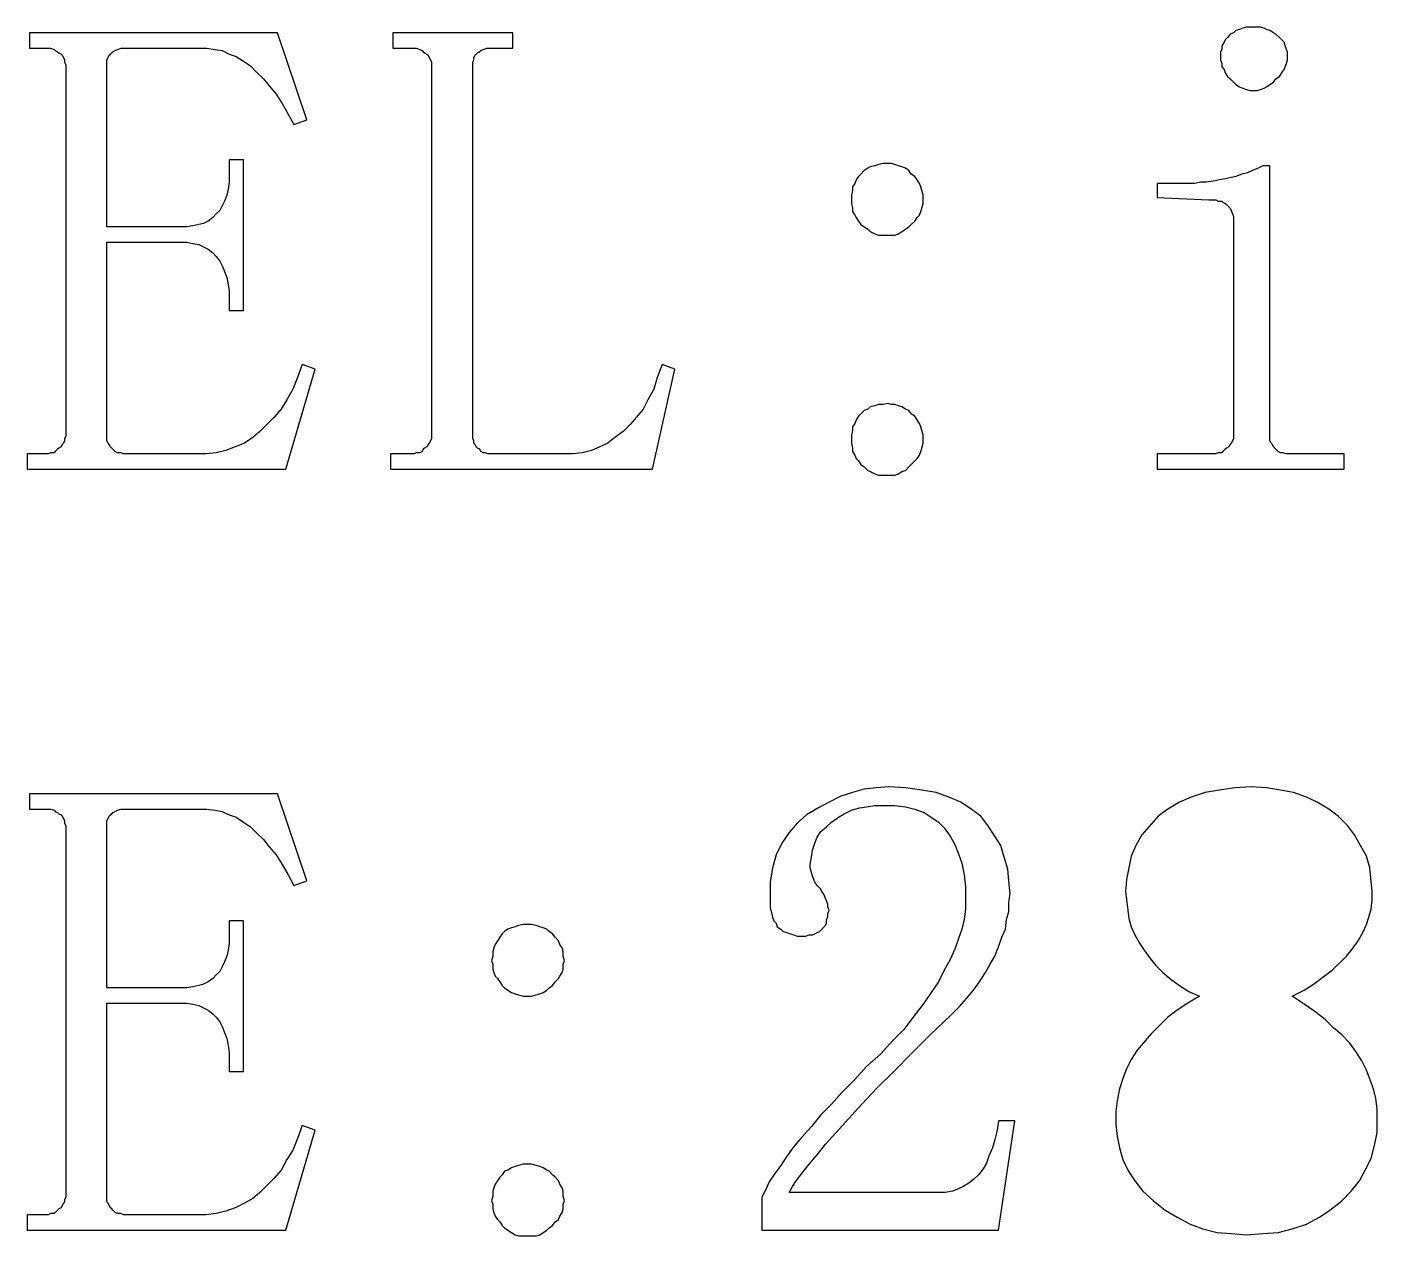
# Model space of a CAD drawing. Extents: x -190 to 190, y -140 to 140.
# Drawn here: x -167.48 to -156, y -103.76 to -93.48 of the extents above; entities that cross this region are included whole.
import ezdxf

# ---------------------------------------------------------------- set-up
doc = ezdxf.new("R2010")
doc.units = 0
doc.header["$MEASUREMENT"] = 0
doc.layers.get('0').update_dxf_attribs({"linetype": 'CONTINUOUS'})

msp = doc.modelspace()

# ---------------------------------------------------------------- linework, layer by layer
for points in [[(-167.46, -93.53), (-167.46, -93.66), (-167.46, -93.66), (-167.36, -93.66), (-167.36, -93.66), (-167.33, -93.66), (-167.33, -93.66), (-167.3, -93.66), (-167.3, -93.66), (-167.28, -93.66), (-167.28, -93.66), (-167.25, -93.67), (-167.25, -93.67), (-167.24, -93.68), (-167.24, -93.68), (-167.22, -93.69), (-167.22, -93.69), (-167.21, -93.7), (-167.21, -93.7), (-167.19, -93.71), (-167.19, -93.71), (-167.18, -93.72), (-167.18, -93.72), (-167.17, -93.74), (-167.17, -93.74), (-167.16, -93.76), (-167.16, -93.76), (-167.16, -93.78), (-167.16, -93.78), (-167.15, -93.8), (-167.15, -93.8), (-167.15, -93.82), (-167.15, -93.82), (-167.15, -96.93), (-167.15, -96.93), (-167.15, -96.96), (-167.15, -96.96), (-167.16, -96.98), (-167.16, -96.98), (-167.16, -97), (-167.16, -97), (-167.17, -97.02), (-167.17, -97.02), (-167.18, -97.03), (-167.18, -97.03), (-167.19, -97.05), (-167.19, -97.05), (-167.21, -97.06), (-167.21, -97.06), (-167.22, -97.07), (-167.22, -97.07), (-167.24, -97.09), (-167.24, -97.09), (-167.25, -97.1), (-167.25, -97.1), (-167.28, -97.1), (-167.28, -97.1), (-167.3, -97.11), (-167.3, -97.11), (-167.33, -97.11), (-167.33, -97.11), (-167.36, -97.11), (-167.36, -97.11), (-167.48, -97.11), (-167.48, -97.11), (-167.48, -97.24), (-167.48, -97.24), (-165.28, -97.24), (-165.28, -97.24), (-165.03, -96.39), (-165.03, -96.39), (-165.14, -96.35), (-165.14, -96.35), (-165.18, -96.46), (-165.18, -96.46), (-165.22, -96.56), (-165.22, -96.56), (-165.27, -96.65), (-165.27, -96.65), (-165.32, -96.73), (-165.32, -96.73), (-165.38, -96.8), (-165.38, -96.8), (-165.44, -96.86), (-165.44, -96.86), (-165.5, -96.92), (-165.5, -96.92), (-165.56, -96.97), (-165.56, -96.97), (-165.63, -97.02), (-165.63, -97.02), (-165.71, -97.05), (-165.71, -97.05), (-165.79, -97.08), (-165.79, -97.08), (-165.87, -97.1), (-165.87, -97.1), (-165.96, -97.11), (-165.96, -97.11), (-166.05, -97.11), (-166.05, -97.11), (-166.61, -97.11), (-166.61, -97.11), (-166.64, -97.11), (-166.64, -97.11), (-166.66, -97.11), (-166.66, -97.11), (-166.68, -97.1), (-166.68, -97.1), (-166.71, -97.1), (-166.71, -97.1), (-166.73, -97.09), (-166.73, -97.09), (-166.75, -97.07), (-166.75, -97.07), (-166.76, -97.06), (-166.76, -97.06), (-166.77, -97.05), (-166.77, -97.05), (-166.78, -97.03), (-166.78, -97.03), (-166.79, -97.02), (-166.79, -97.02), (-166.8, -97), (-166.8, -97), (-166.8, -96.98), (-166.8, -96.98), (-166.8, -96.96), (-166.8, -96.96), (-166.8, -96.93), (-166.8, -96.93), (-166.8, -95.31), (-166.8, -95.31), (-166.18, -95.31), (-166.18, -95.31), (-166.12, -95.31), (-166.12, -95.31), (-166.07, -95.32), (-166.07, -95.32), (-166.02, -95.33), (-166.02, -95.33), (-165.98, -95.35), (-165.98, -95.35), (-165.94, -95.37), (-165.94, -95.37), (-165.9, -95.4), (-165.9, -95.4), (-165.87, -95.43), (-165.87, -95.43), (-165.84, -95.47), (-165.84, -95.47), (-165.82, -95.51), (-165.82, -95.51), (-165.8, -95.56), (-165.8, -95.56), (-165.78, -95.61), (-165.78, -95.61), (-165.77, -95.67), (-165.77, -95.67), (-165.76, -95.73), (-165.76, -95.73), (-165.76, -95.79), (-165.76, -95.79), (-165.76, -95.89), (-165.76, -95.89), (-165.64, -95.89), (-165.64, -95.89), (-165.64, -94.61), (-165.64, -94.61), (-165.76, -94.61), (-165.76, -94.61), (-165.76, -94.74), (-165.76, -94.74), (-165.76, -94.8), (-165.76, -94.8), (-165.77, -94.86), (-165.77, -94.86), (-165.78, -94.91), (-165.78, -94.91), (-165.8, -94.96), (-165.8, -94.96), (-165.82, -95), (-165.82, -95), (-165.84, -95.04), (-165.84, -95.04), (-165.87, -95.07), (-165.87, -95.07), (-165.9, -95.1), (-165.9, -95.1), (-165.94, -95.13), (-165.94, -95.13), (-165.98, -95.15), (-165.98, -95.15), (-166.02, -95.16), (-166.02, -95.16), (-166.07, -95.17), (-166.07, -95.17), (-166.12, -95.18), (-166.12, -95.18), (-166.18, -95.18), (-166.18, -95.18), (-166.8, -95.18), (-166.8, -95.18), (-166.8, -93.82), (-166.8, -93.82), (-166.8, -93.8), (-166.8, -93.8), (-166.8, -93.78), (-166.8, -93.78), (-166.8, -93.76), (-166.8, -93.76), (-166.79, -93.74), (-166.79, -93.74), (-166.78, -93.72), (-166.78, -93.72), (-166.77, -93.71), (-166.77, -93.71), (-166.76, -93.7), (-166.76, -93.7), (-166.75, -93.69), (-166.75, -93.69), (-166.73, -93.68), (-166.73, -93.68), (-166.71, -93.67), (-166.71, -93.67), (-166.68, -93.66), (-166.68, -93.66), (-166.66, -93.66), (-166.66, -93.66), (-166.64, -93.66), (-166.64, -93.66), (-166.61, -93.66), (-166.61, -93.66), (-166.01, -93.66), (-166.01, -93.66), (-165.95, -93.66), (-165.95, -93.66), (-165.88, -93.67), (-165.88, -93.67), (-165.82, -93.68), (-165.82, -93.68), (-165.76, -93.71), (-165.76, -93.71), (-165.7, -93.73), (-165.7, -93.73), (-165.64, -93.77), (-165.64, -93.77), (-165.58, -93.81), (-165.58, -93.81), (-165.53, -93.86), (-165.53, -93.86), (-165.47, -93.92), (-165.47, -93.92), (-165.42, -93.98), (-165.42, -93.98), (-165.36, -94.05), (-165.36, -94.05), (-165.31, -94.13), (-165.31, -94.13), (-165.26, -94.22), (-165.26, -94.22), (-165.21, -94.31), (-165.21, -94.31), (-165.1, -94.27), (-165.1, -94.27), (-165.35, -93.53), (-165.35, -93.53), (-167.46, -93.53)], [(-163.69, -96.96), (-163.69, -96.93), (-163.69, -96.93), (-163.69, -93.82), (-163.69, -93.82), (-163.69, -93.8), (-163.69, -93.8), (-163.69, -93.78), (-163.69, -93.78), (-163.68, -93.76), (-163.68, -93.76), (-163.68, -93.74), (-163.68, -93.74), (-163.67, -93.72), (-163.67, -93.72), (-163.66, -93.71), (-163.66, -93.71), (-163.65, -93.7), (-163.65, -93.7), (-163.63, -93.69), (-163.63, -93.69), (-163.62, -93.68), (-163.62, -93.68), (-163.6, -93.67), (-163.6, -93.67), (-163.57, -93.66), (-163.57, -93.66), (-163.55, -93.66), (-163.55, -93.66), (-163.53, -93.66), (-163.53, -93.66), (-163.5, -93.66), (-163.5, -93.66), (-163.35, -93.66), (-163.35, -93.66), (-163.35, -93.53), (-163.35, -93.53), (-164.37, -93.53), (-164.37, -93.53), (-164.37, -93.66), (-164.37, -93.66), (-164.25, -93.66), (-164.25, -93.66), (-164.22, -93.66), (-164.22, -93.66), (-164.19, -93.66), (-164.19, -93.66), (-164.17, -93.66), (-164.17, -93.66), (-164.14, -93.67), (-164.14, -93.67), (-164.12, -93.68), (-164.12, -93.68), (-164.11, -93.69), (-164.11, -93.69), (-164.1, -93.7), (-164.1, -93.7), (-164.08, -93.71), (-164.08, -93.71), (-164.07, -93.72), (-164.07, -93.72), (-164.06, -93.74), (-164.06, -93.74), (-164.05, -93.76), (-164.05, -93.76), (-164.04, -93.78), (-164.04, -93.78), (-164.04, -93.8), (-164.04, -93.8), (-164.04, -93.82), (-164.04, -93.82), (-164.04, -96.93), (-164.04, -96.93), (-164.04, -96.96), (-164.04, -96.96), (-164.04, -96.98), (-164.04, -96.98), (-164.05, -97), (-164.05, -97), (-164.06, -97.02), (-164.06, -97.02), (-164.07, -97.03), (-164.07, -97.03), (-164.08, -97.05), (-164.08, -97.05), (-164.1, -97.06), (-164.1, -97.06), (-164.11, -97.07), (-164.11, -97.07), (-164.12, -97.09), (-164.12, -97.09), (-164.14, -97.1), (-164.14, -97.1), (-164.17, -97.1), (-164.17, -97.1), (-164.19, -97.11), (-164.19, -97.11), (-164.22, -97.11), (-164.22, -97.11), (-164.25, -97.11), (-164.25, -97.11), (-164.39, -97.11), (-164.39, -97.11), (-164.39, -97.24), (-164.39, -97.24), (-162.16, -97.24), (-162.16, -97.24), (-161.97, -96.39), (-161.97, -96.39), (-162.08, -96.35), (-162.08, -96.35), (-162.12, -96.46), (-162.12, -96.46), (-162.15, -96.56), (-162.15, -96.56), (-162.2, -96.65), (-162.2, -96.65), (-162.24, -96.73), (-162.24, -96.73), (-162.3, -96.8), (-162.3, -96.8), (-162.35, -96.86), (-162.35, -96.86), (-162.41, -96.92), (-162.41, -96.92), (-162.48, -96.97), (-162.48, -96.97), (-162.54, -97.02), (-162.54, -97.02), (-162.61, -97.05), (-162.61, -97.05), (-162.68, -97.08), (-162.68, -97.08), (-162.76, -97.1), (-162.76, -97.1), (-162.84, -97.11), (-162.84, -97.11), (-162.93, -97.11), (-162.93, -97.11), (-163.51, -97.11), (-163.51, -97.11), (-163.54, -97.11), (-163.54, -97.11), (-163.56, -97.11), (-163.56, -97.11), (-163.58, -97.1), (-163.58, -97.1), (-163.6, -97.1), (-163.6, -97.1), (-163.62, -97.09), (-163.62, -97.09), (-163.63, -97.07), (-163.63, -97.07), (-163.65, -97.06), (-163.65, -97.06), (-163.66, -97.05), (-163.66, -97.05), (-163.67, -97.03), (-163.67, -97.03), (-163.68, -97.02), (-163.68, -97.02), (-163.68, -97), (-163.68, -97), (-163.69, -96.98), (-163.69, -96.98), (-163.69, -96.96)], [(-157.02, -93.48), (-157.05, -93.48), (-157.05, -93.48), (-157.08, -93.48), (-157.08, -93.48), (-157.11, -93.48), (-157.11, -93.48), (-157.14, -93.49), (-157.14, -93.49), (-157.17, -93.5), (-157.17, -93.5), (-157.2, -93.51), (-157.2, -93.51), (-157.22, -93.53), (-157.22, -93.53), (-157.25, -93.54), (-157.25, -93.54), (-157.27, -93.57), (-157.27, -93.57), (-157.29, -93.59), (-157.29, -93.59), (-157.3, -93.61), (-157.3, -93.61), (-157.32, -93.64), (-157.32, -93.64), (-157.32, -93.67), (-157.32, -93.67), (-157.33, -93.69), (-157.33, -93.69), (-157.33, -93.73), (-157.33, -93.73), (-157.33, -93.76), (-157.33, -93.76), (-157.32, -93.79), (-157.32, -93.79), (-157.32, -93.82), (-157.32, -93.82), (-157.3, -93.84), (-157.3, -93.84), (-157.29, -93.87), (-157.29, -93.87), (-157.27, -93.9), (-157.27, -93.9), (-157.25, -93.92), (-157.25, -93.92), (-157.22, -93.95), (-157.22, -93.95), (-157.2, -93.97), (-157.2, -93.97), (-157.17, -93.99), (-157.17, -93.99), (-157.14, -94), (-157.14, -94), (-157.11, -94.01), (-157.11, -94.01), (-157.08, -94.02), (-157.08, -94.02), (-157.05, -94.02), (-157.05, -94.02), (-157.02, -94.02), (-157.02, -94.02), (-156.99, -94.01), (-156.99, -94.01), (-156.96, -94), (-156.96, -94), (-156.94, -93.99), (-156.94, -93.99), (-156.91, -93.97), (-156.91, -93.97), (-156.88, -93.95), (-156.88, -93.95), (-156.86, -93.92), (-156.86, -93.92), (-156.83, -93.9), (-156.83, -93.9), (-156.81, -93.87), (-156.81, -93.87), (-156.79, -93.84), (-156.79, -93.84), (-156.78, -93.82), (-156.78, -93.82), (-156.77, -93.79), (-156.77, -93.79), (-156.76, -93.76), (-156.76, -93.76), (-156.76, -93.73), (-156.76, -93.73), (-156.76, -93.69), (-156.76, -93.69), (-156.77, -93.67), (-156.77, -93.67), (-156.78, -93.64), (-156.78, -93.64), (-156.79, -93.61), (-156.79, -93.61), (-156.81, -93.59), (-156.81, -93.59), (-156.83, -93.57), (-156.83, -93.57), (-156.86, -93.54), (-156.86, -93.54), (-156.88, -93.53), (-156.88, -93.53), (-156.91, -93.51), (-156.91, -93.51), (-156.94, -93.5), (-156.94, -93.5), (-156.96, -93.49), (-156.96, -93.49), (-156.99, -93.48), (-156.99, -93.48), (-157.02, -93.48)], [(-159.86, -94.98), (-159.86, -94.95), (-159.86, -94.95), (-159.86, -94.91), (-159.86, -94.91), (-159.87, -94.87), (-159.87, -94.87), (-159.88, -94.84), (-159.88, -94.84), (-159.89, -94.81), (-159.89, -94.81), (-159.91, -94.78), (-159.91, -94.78), (-159.93, -94.75), (-159.93, -94.75), (-159.96, -94.73), (-159.96, -94.73), (-159.98, -94.7), (-159.98, -94.7), (-160.01, -94.68), (-160.01, -94.68), (-160.04, -94.67), (-160.04, -94.67), (-160.07, -94.66), (-160.07, -94.66), (-160.1, -94.65), (-160.1, -94.65), (-160.13, -94.64), (-160.13, -94.64), (-160.16, -94.64), (-160.16, -94.64), (-160.2, -94.64), (-160.2, -94.64), (-160.24, -94.65), (-160.24, -94.65), (-160.27, -94.66), (-160.27, -94.66), (-160.31, -94.67), (-160.31, -94.67), (-160.33, -94.68), (-160.33, -94.68), (-160.36, -94.7), (-160.36, -94.7), (-160.39, -94.73), (-160.39, -94.73), (-160.41, -94.75), (-160.41, -94.75), (-160.43, -94.78), (-160.43, -94.78), (-160.44, -94.81), (-160.44, -94.81), (-160.46, -94.84), (-160.46, -94.84), (-160.46, -94.87), (-160.46, -94.87), (-160.47, -94.91), (-160.47, -94.91), (-160.47, -94.95), (-160.47, -94.95), (-160.47, -94.98), (-160.47, -94.98), (-160.46, -95.02), (-160.46, -95.02), (-160.46, -95.05), (-160.46, -95.05), (-160.44, -95.08), (-160.44, -95.08), (-160.43, -95.1), (-160.43, -95.1), (-160.41, -95.13), (-160.41, -95.13), (-160.39, -95.16), (-160.39, -95.16), (-160.36, -95.18), (-160.36, -95.18), (-160.33, -95.2), (-160.33, -95.2), (-160.31, -95.22), (-160.31, -95.22), (-160.27, -95.24), (-160.27, -95.24), (-160.24, -95.25), (-160.24, -95.25), (-160.2, -95.25), (-160.2, -95.25), (-160.16, -95.25), (-160.16, -95.25), (-160.13, -95.25), (-160.13, -95.25), (-160.1, -95.25), (-160.1, -95.25), (-160.07, -95.24), (-160.07, -95.24), (-160.04, -95.22), (-160.04, -95.22), (-160.01, -95.2), (-160.01, -95.2), (-159.98, -95.18), (-159.98, -95.18), (-159.96, -95.16), (-159.96, -95.16), (-159.93, -95.13), (-159.93, -95.13), (-159.91, -95.1), (-159.91, -95.1), (-159.89, -95.08), (-159.89, -95.08), (-159.88, -95.05), (-159.88, -95.05), (-159.87, -95.02), (-159.87, -95.02), (-159.86, -94.98)], [(-157.22, -95.12), (-157.22, -95.14), (-157.22, -95.14), (-157.22, -96.93), (-157.22, -96.93), (-157.22, -96.96), (-157.22, -96.96), (-157.22, -96.98), (-157.22, -96.98), (-157.23, -97), (-157.23, -97), (-157.24, -97.02), (-157.24, -97.02), (-157.25, -97.03), (-157.25, -97.03), (-157.26, -97.05), (-157.26, -97.05), (-157.28, -97.06), (-157.28, -97.06), (-157.29, -97.07), (-157.29, -97.07), (-157.31, -97.09), (-157.31, -97.09), (-157.32, -97.1), (-157.32, -97.1), (-157.35, -97.1), (-157.35, -97.1), (-157.37, -97.11), (-157.37, -97.11), (-157.4, -97.11), (-157.4, -97.11), (-157.43, -97.11), (-157.43, -97.11), (-157.87, -97.11), (-157.87, -97.11), (-157.87, -97.24), (-157.87, -97.24), (-156.28, -97.24), (-156.28, -97.24), (-156.28, -97.11), (-156.28, -97.11), (-156.72, -97.11), (-156.72, -97.11), (-156.75, -97.11), (-156.75, -97.11), (-156.77, -97.11), (-156.77, -97.11), (-156.8, -97.1), (-156.8, -97.1), (-156.82, -97.1), (-156.82, -97.1), (-156.84, -97.09), (-156.84, -97.09), (-156.86, -97.07), (-156.86, -97.07), (-156.87, -97.06), (-156.87, -97.06), (-156.88, -97.05), (-156.88, -97.05), (-156.89, -97.03), (-156.89, -97.03), (-156.9, -97.02), (-156.9, -97.02), (-156.91, -97), (-156.91, -97), (-156.91, -96.98), (-156.91, -96.98), (-156.91, -96.96), (-156.91, -96.96), (-156.91, -96.93), (-156.91, -96.93), (-156.91, -94.66), (-156.91, -94.66), (-156.97, -94.66), (-156.97, -94.66), (-157.01, -94.68), (-157.01, -94.68), (-157.06, -94.7), (-157.06, -94.7), (-157.1, -94.72), (-157.1, -94.72), (-157.15, -94.73), (-157.15, -94.73), (-157.2, -94.75), (-157.2, -94.75), (-157.24, -94.76), (-157.24, -94.76), (-157.29, -94.77), (-157.29, -94.77), (-157.34, -94.78), (-157.34, -94.78), (-157.39, -94.79), (-157.39, -94.79), (-157.45, -94.8), (-157.45, -94.8), (-157.5, -94.8), (-157.5, -94.8), (-157.55, -94.81), (-157.55, -94.81), (-157.61, -94.81), (-157.61, -94.81), (-157.66, -94.81), (-157.66, -94.81), (-157.87, -94.81), (-157.87, -94.81), (-157.87, -94.93), (-157.87, -94.93), (-157.43, -94.95), (-157.43, -94.95), (-157.4, -94.95), (-157.4, -94.95), (-157.37, -94.95), (-157.37, -94.95), (-157.35, -94.96), (-157.35, -94.96), (-157.32, -94.96), (-157.32, -94.96), (-157.31, -94.97), (-157.31, -94.97), (-157.29, -94.98), (-157.29, -94.98), (-157.28, -94.99), (-157.28, -94.99), (-157.26, -95.01), (-157.26, -95.01), (-157.25, -95.02), (-157.25, -95.02), (-157.24, -95.04), (-157.24, -95.04), (-157.23, -95.07), (-157.23, -95.07), (-157.22, -95.09), (-157.22, -95.09), (-157.22, -95.12)], [(-159.86, -97.02), (-159.86, -96.99), (-159.86, -96.99), (-159.86, -96.95), (-159.86, -96.95), (-159.87, -96.91), (-159.87, -96.91), (-159.88, -96.88), (-159.88, -96.88), (-159.89, -96.85), (-159.89, -96.85), (-159.91, -96.82), (-159.91, -96.82), (-159.93, -96.79), (-159.93, -96.79), (-159.96, -96.77), (-159.96, -96.77), (-159.98, -96.74), (-159.98, -96.74), (-160.01, -96.73), (-160.01, -96.73), (-160.04, -96.71), (-160.04, -96.71), (-160.07, -96.7), (-160.07, -96.7), (-160.1, -96.69), (-160.1, -96.69), (-160.13, -96.69), (-160.13, -96.69), (-160.16, -96.68), (-160.16, -96.68), (-160.2, -96.69), (-160.2, -96.69), (-160.24, -96.69), (-160.24, -96.69), (-160.27, -96.7), (-160.27, -96.7), (-160.31, -96.71), (-160.31, -96.71), (-160.33, -96.73), (-160.33, -96.73), (-160.36, -96.74), (-160.36, -96.74), (-160.39, -96.77), (-160.39, -96.77), (-160.41, -96.79), (-160.41, -96.79), (-160.43, -96.82), (-160.43, -96.82), (-160.44, -96.85), (-160.44, -96.85), (-160.46, -96.88), (-160.46, -96.88), (-160.46, -96.91), (-160.46, -96.91), (-160.47, -96.95), (-160.47, -96.95), (-160.47, -96.99), (-160.47, -96.99), (-160.47, -97.02), (-160.47, -97.02), (-160.46, -97.06), (-160.46, -97.06), (-160.46, -97.09), (-160.46, -97.09), (-160.44, -97.12), (-160.44, -97.12), (-160.43, -97.15), (-160.43, -97.15), (-160.41, -97.17), (-160.41, -97.17), (-160.39, -97.2), (-160.39, -97.2), (-160.36, -97.22), (-160.36, -97.22), (-160.33, -97.25), (-160.33, -97.25), (-160.31, -97.26), (-160.31, -97.26), (-160.27, -97.28), (-160.27, -97.28), (-160.24, -97.29), (-160.24, -97.29), (-160.2, -97.29), (-160.2, -97.29), (-160.16, -97.29), (-160.16, -97.29), (-160.13, -97.29), (-160.13, -97.29), (-160.1, -97.29), (-160.1, -97.29), (-160.07, -97.28), (-160.07, -97.28), (-160.04, -97.26), (-160.04, -97.26), (-160.01, -97.25), (-160.01, -97.25), (-159.98, -97.22), (-159.98, -97.22), (-159.96, -97.2), (-159.96, -97.2), (-159.93, -97.17), (-159.93, -97.17), (-159.91, -97.15), (-159.91, -97.15), (-159.89, -97.12), (-159.89, -97.12), (-159.88, -97.09), (-159.88, -97.09), (-159.87, -97.06), (-159.87, -97.06), (-159.86, -97.02)], [(-159.5, -100.79), (-159.5, -100.9), (-159.5, -100.9), (-159.5, -100.98), (-159.5, -100.98), (-159.51, -101.07), (-159.51, -101.07), (-159.53, -101.15), (-159.53, -101.15), (-159.56, -101.23), (-159.56, -101.23), (-159.59, -101.32), (-159.59, -101.32), (-159.63, -101.41), (-159.63, -101.41), (-159.68, -101.5), (-159.68, -101.5), (-159.73, -101.6), (-159.73, -101.6), (-159.79, -101.69), (-159.79, -101.69), (-159.86, -101.79), (-159.86, -101.79), (-159.94, -101.89), (-159.94, -101.89), (-160.02, -102), (-160.02, -102), (-160.12, -102.1), (-160.12, -102.1), (-160.22, -102.21), (-160.22, -102.21), (-160.34, -102.32), (-160.34, -102.32), (-160.44, -102.43), (-160.44, -102.43), (-160.55, -102.54), (-160.55, -102.54), (-160.64, -102.64), (-160.64, -102.64), (-160.73, -102.73), (-160.73, -102.73), (-160.81, -102.83), (-160.81, -102.83), (-160.89, -102.92), (-160.89, -102.92), (-160.96, -103), (-160.96, -103), (-161.02, -103.08), (-161.02, -103.08), (-161.07, -103.16), (-161.07, -103.16), (-161.12, -103.23), (-161.12, -103.23), (-161.17, -103.3), (-161.17, -103.3), (-161.2, -103.37), (-161.2, -103.37), (-161.23, -103.43), (-161.23, -103.43), (-161.23, -103.71), (-161.23, -103.71), (-159.22, -103.71), (-159.22, -103.71), (-159.08, -102.78), (-159.08, -102.78), (-159.22, -102.78), (-159.22, -102.78), (-159.23, -102.86), (-159.23, -102.86), (-159.25, -102.94), (-159.25, -102.94), (-159.27, -103.01), (-159.27, -103.01), (-159.3, -103.08), (-159.3, -103.08), (-159.32, -103.14), (-159.32, -103.14), (-159.35, -103.19), (-159.35, -103.19), (-159.39, -103.24), (-159.39, -103.24), (-159.43, -103.28), (-159.43, -103.28), (-159.47, -103.31), (-159.47, -103.31), (-159.52, -103.34), (-159.52, -103.34), (-159.56, -103.36), (-159.56, -103.36), (-159.61, -103.38), (-159.61, -103.38), (-159.67, -103.39), (-159.67, -103.39), (-159.72, -103.39), (-159.72, -103.39), (-161, -103.39), (-161, -103.39), (-160.97, -103.34), (-160.97, -103.34), (-160.94, -103.29), (-160.94, -103.29), (-160.89, -103.23), (-160.89, -103.23), (-160.83, -103.15), (-160.83, -103.15), (-160.76, -103.07), (-160.76, -103.07), (-160.69, -102.98), (-160.69, -102.98), (-160.6, -102.88), (-160.6, -102.88), (-160.49, -102.76), (-160.49, -102.76), (-160.38, -102.64), (-160.38, -102.64), (-160.25, -102.5), (-160.25, -102.5), (-160.11, -102.36), (-160.11, -102.36), (-159.96, -102.21), (-159.96, -102.21), (-159.8, -102.05), (-159.8, -102.05), (-159.62, -101.88), (-159.62, -101.88), (-159.55, -101.81), (-159.55, -101.81), (-159.49, -101.74), (-159.49, -101.74), (-159.43, -101.67), (-159.43, -101.67), (-159.38, -101.6), (-159.38, -101.6), (-159.33, -101.52), (-159.33, -101.52), (-159.29, -101.45), (-159.29, -101.45), (-159.25, -101.38), (-159.25, -101.38), (-159.22, -101.3), (-159.22, -101.3), (-159.19, -101.22), (-159.19, -101.22), (-159.16, -101.15), (-159.16, -101.15), (-159.15, -101.07), (-159.15, -101.07), (-159.13, -101), (-159.13, -101), (-159.13, -100.92), (-159.13, -100.92), (-159.12, -100.85), (-159.12, -100.85), (-159.13, -100.74), (-159.13, -100.74), (-159.14, -100.64), (-159.14, -100.64), (-159.17, -100.54), (-159.17, -100.54), (-159.2, -100.44), (-159.2, -100.44), (-159.25, -100.36), (-159.25, -100.36), (-159.31, -100.27), (-159.31, -100.27), (-159.37, -100.19), (-159.37, -100.19), (-159.45, -100.13), (-159.45, -100.13), (-159.54, -100.07), (-159.54, -100.07), (-159.64, -100.03), (-159.64, -100.03), (-159.75, -99.99), (-159.75, -99.99), (-159.87, -99.97), (-159.87, -99.97), (-160.01, -99.95), (-160.01, -99.95), (-160.15, -99.94), (-160.15, -99.94), (-160.26, -99.95), (-160.26, -99.95), (-160.36, -99.96), (-160.36, -99.96), (-160.46, -99.99), (-160.46, -99.99), (-160.56, -100.02), (-160.56, -100.02), (-160.66, -100.07), (-160.66, -100.07), (-160.75, -100.12), (-160.75, -100.12), (-160.85, -100.18), (-160.85, -100.18), (-160.93, -100.25), (-160.93, -100.25), (-161, -100.33), (-161, -100.33), (-161.06, -100.42), (-161.06, -100.42), (-161.11, -100.52), (-161.11, -100.52), (-161.14, -100.63), (-161.14, -100.63), (-161.16, -100.75), (-161.16, -100.75), (-161.16, -100.88), (-161.16, -100.88), (-161.16, -100.92), (-161.16, -100.92), (-161.16, -100.97), (-161.16, -100.97), (-161.15, -101.01), (-161.15, -101.01), (-161.14, -101.05), (-161.14, -101.05), (-161.13, -101.08), (-161.13, -101.08), (-161.11, -101.1), (-161.11, -101.1), (-161.1, -101.13), (-161.1, -101.13), (-161.07, -101.15), (-161.07, -101.15), (-161.05, -101.17), (-161.05, -101.17), (-161.02, -101.18), (-161.02, -101.18), (-160.99, -101.19), (-160.99, -101.19), (-160.96, -101.2), (-160.96, -101.2), (-160.93, -101.21), (-160.93, -101.21), (-160.89, -101.21), (-160.89, -101.21), (-160.86, -101.21), (-160.86, -101.21), (-160.83, -101.2), (-160.83, -101.2), (-160.8, -101.2), (-160.8, -101.2), (-160.78, -101.19), (-160.78, -101.19), (-160.76, -101.18), (-160.76, -101.18), (-160.74, -101.17), (-160.74, -101.17), (-160.72, -101.15), (-160.72, -101.15), (-160.71, -101.14), (-160.71, -101.14), (-160.69, -101.12), (-160.69, -101.12), (-160.68, -101.1), (-160.68, -101.1), (-160.68, -101.07), (-160.68, -101.07), (-160.67, -101.05), (-160.67, -101.05), (-160.67, -101.02), (-160.67, -101.02), (-160.66, -100.99), (-160.66, -100.99), (-160.67, -100.96), (-160.67, -100.96), (-160.67, -100.94), (-160.67, -100.94), (-160.68, -100.91), (-160.68, -100.91), (-160.69, -100.89), (-160.69, -100.89), (-160.7, -100.86), (-160.7, -100.86), (-160.72, -100.83), (-160.72, -100.83), (-160.73, -100.81), (-160.73, -100.81), (-160.76, -100.78), (-160.76, -100.78), (-160.78, -100.75), (-160.78, -100.75), (-160.79, -100.73), (-160.79, -100.73), (-160.8, -100.7), (-160.8, -100.7), (-160.81, -100.67), (-160.81, -100.67), (-160.82, -100.63), (-160.82, -100.63), (-160.82, -100.6), (-160.82, -100.6), (-160.81, -100.54), (-160.81, -100.54), (-160.8, -100.48), (-160.8, -100.48), (-160.78, -100.42), (-160.78, -100.42), (-160.76, -100.37), (-160.76, -100.37), (-160.73, -100.32), (-160.73, -100.32), (-160.68, -100.28), (-160.68, -100.28), (-160.64, -100.24), (-160.64, -100.24), (-160.58, -100.2), (-160.58, -100.2), (-160.53, -100.17), (-160.53, -100.17), (-160.47, -100.14), (-160.47, -100.14), (-160.4, -100.12), (-160.4, -100.12), (-160.34, -100.11), (-160.34, -100.11), (-160.27, -100.1), (-160.27, -100.1), (-160.19, -100.1), (-160.19, -100.1), (-160.1, -100.1), (-160.1, -100.1), (-160.01, -100.11), (-160.01, -100.11), (-159.93, -100.13), (-159.93, -100.13), (-159.85, -100.16), (-159.85, -100.16), (-159.79, -100.2), (-159.79, -100.2), (-159.73, -100.24), (-159.73, -100.24), (-159.68, -100.29), (-159.68, -100.29), (-159.63, -100.36), (-159.63, -100.36), (-159.59, -100.43), (-159.59, -100.43), (-159.56, -100.51), (-159.56, -100.51), (-159.53, -100.59), (-159.53, -100.59), (-159.51, -100.69), (-159.51, -100.69), (-159.5, -100.79)], [(-157.07, -99.94), (-157.21, -99.95), (-157.21, -99.95), (-157.34, -99.97), (-157.34, -99.97), (-157.46, -99.99), (-157.46, -99.99), (-157.58, -100.03), (-157.58, -100.03), (-157.68, -100.07), (-157.68, -100.07), (-157.78, -100.13), (-157.78, -100.13), (-157.86, -100.19), (-157.86, -100.19), (-158, -100.35), (-158, -100.35), (-158.05, -100.44), (-158.05, -100.44), (-158.09, -100.53), (-158.09, -100.53), (-158.13, -100.73), (-158.13, -100.73), (-158.14, -100.83), (-158.14, -100.83), (-158.12, -100.99), (-158.12, -100.99), (-158.11, -101.06), (-158.11, -101.06), (-158.09, -101.13), (-158.09, -101.13), (-158.06, -101.2), (-158.06, -101.2), (-158.02, -101.27), (-158.02, -101.27), (-157.98, -101.33), (-157.98, -101.33), (-157.93, -101.4), (-157.93, -101.4), (-157.88, -101.46), (-157.88, -101.46), (-157.82, -101.52), (-157.82, -101.52), (-157.75, -101.58), (-157.75, -101.58), (-157.68, -101.63), (-157.68, -101.63), (-157.6, -101.68), (-157.6, -101.68), (-157.51, -101.72), (-157.51, -101.72), (-157.61, -101.78), (-157.61, -101.78), (-157.7, -101.84), (-157.7, -101.84), (-157.78, -101.9), (-157.78, -101.9), (-157.92, -102.04), (-157.92, -102.04), (-158.04, -102.18), (-158.04, -102.18), (-158.09, -102.26), (-158.09, -102.26), (-158.13, -102.34), (-158.13, -102.34), (-158.16, -102.42), (-158.16, -102.42), (-158.19, -102.51), (-158.19, -102.51), (-158.21, -102.61), (-158.21, -102.61), (-158.22, -102.7), (-158.22, -102.7), (-158.22, -102.81), (-158.22, -102.81), (-158.21, -102.91), (-158.21, -102.91), (-158.19, -103.01), (-158.19, -103.01), (-158.16, -103.11), (-158.16, -103.11), (-158.12, -103.2), (-158.12, -103.2), (-158.06, -103.29), (-158.06, -103.29), (-157.99, -103.38), (-157.99, -103.38), (-157.9, -103.46), (-157.9, -103.46), (-157.8, -103.54), (-157.8, -103.54), (-157.7, -103.6), (-157.7, -103.6), (-157.59, -103.66), (-157.59, -103.66), (-157.48, -103.7), (-157.48, -103.7), (-157.36, -103.73), (-157.36, -103.73), (-157.24, -103.74), (-157.24, -103.74), (-157.11, -103.75), (-157.11, -103.75), (-156.97, -103.74), (-156.97, -103.74), (-156.84, -103.73), (-156.84, -103.73), (-156.72, -103.7), (-156.72, -103.7), (-156.6, -103.66), (-156.6, -103.66), (-156.49, -103.6), (-156.49, -103.6), (-156.4, -103.54), (-156.4, -103.54), (-156.3, -103.46), (-156.3, -103.46), (-156.22, -103.38), (-156.22, -103.38), (-156.15, -103.29), (-156.15, -103.29), (-156.1, -103.2), (-156.1, -103.2), (-156.05, -103.1), (-156.05, -103.1), (-156.02, -102.99), (-156.02, -102.99), (-156, -102.88), (-156, -102.88), (-156, -102.68), (-156, -102.68), (-156.01, -102.59), (-156.01, -102.59), (-156.03, -102.51), (-156.03, -102.51), (-156.09, -102.35), (-156.09, -102.35), (-156.13, -102.27), (-156.13, -102.27), (-156.18, -102.19), (-156.18, -102.19), (-156.23, -102.12), (-156.23, -102.12), (-156.3, -102.05), (-156.3, -102.05), (-156.37, -101.99), (-156.37, -101.99), (-156.44, -101.92), (-156.44, -101.92), (-156.53, -101.85), (-156.53, -101.85), (-156.62, -101.79), (-156.62, -101.79), (-156.72, -101.72), (-156.72, -101.72), (-156.62, -101.67), (-156.62, -101.67), (-156.54, -101.62), (-156.54, -101.62), (-156.38, -101.5), (-156.38, -101.5), (-156.26, -101.38), (-156.26, -101.38), (-156.21, -101.32), (-156.21, -101.32), (-156.16, -101.25), (-156.16, -101.25), (-156.12, -101.18), (-156.12, -101.18), (-156.09, -101.11), (-156.09, -101.11), (-156.07, -101.05), (-156.07, -101.05), (-156.05, -100.98), (-156.05, -100.98), (-156.04, -100.9), (-156.04, -100.9), (-156.04, -100.83), (-156.04, -100.83), (-156.06, -100.63), (-156.06, -100.63), (-156.09, -100.53), (-156.09, -100.53), (-156.19, -100.35), (-156.19, -100.35), (-156.25, -100.27), (-156.25, -100.27), (-156.33, -100.19), (-156.33, -100.19), (-156.41, -100.13), (-156.41, -100.13), (-156.51, -100.07), (-156.51, -100.07), (-156.6, -100.03), (-156.6, -100.03), (-156.71, -99.99), (-156.71, -99.99), (-156.82, -99.97), (-156.82, -99.97), (-156.94, -99.95), (-156.94, -99.95), (-157.07, -99.94)], [(-167.46, -100), (-167.46, -100.13), (-167.46, -100.13), (-167.36, -100.13), (-167.36, -100.13), (-167.33, -100.13), (-167.33, -100.13), (-167.3, -100.13), (-167.3, -100.13), (-167.28, -100.13), (-167.28, -100.13), (-167.25, -100.14), (-167.25, -100.14), (-167.24, -100.15), (-167.24, -100.15), (-167.22, -100.16), (-167.22, -100.16), (-167.21, -100.17), (-167.21, -100.17), (-167.19, -100.18), (-167.19, -100.18), (-167.18, -100.19), (-167.18, -100.19), (-167.17, -100.21), (-167.17, -100.21), (-167.16, -100.23), (-167.16, -100.23), (-167.16, -100.25), (-167.16, -100.25), (-167.15, -100.27), (-167.15, -100.27), (-167.15, -100.29), (-167.15, -100.29), (-167.15, -103.4), (-167.15, -103.4), (-167.15, -103.43), (-167.15, -103.43), (-167.16, -103.45), (-167.16, -103.45), (-167.16, -103.47), (-167.16, -103.47), (-167.17, -103.48), (-167.17, -103.48), (-167.18, -103.5), (-167.18, -103.5), (-167.19, -103.52), (-167.19, -103.52), (-167.21, -103.53), (-167.21, -103.53), (-167.22, -103.54), (-167.22, -103.54), (-167.24, -103.56), (-167.24, -103.56), (-167.25, -103.57), (-167.25, -103.57), (-167.28, -103.57), (-167.28, -103.57), (-167.3, -103.58), (-167.3, -103.58), (-167.33, -103.58), (-167.33, -103.58), (-167.36, -103.58), (-167.36, -103.58), (-167.48, -103.58), (-167.48, -103.58), (-167.48, -103.71), (-167.48, -103.71), (-165.28, -103.71), (-165.28, -103.71), (-165.03, -102.86), (-165.03, -102.86), (-165.14, -102.82), (-165.14, -102.82), (-165.18, -102.93), (-165.18, -102.93), (-165.22, -103.03), (-165.22, -103.03), (-165.27, -103.11), (-165.27, -103.11), (-165.32, -103.2), (-165.32, -103.2), (-165.38, -103.27), (-165.38, -103.27), (-165.44, -103.33), (-165.44, -103.33), (-165.5, -103.39), (-165.5, -103.39), (-165.56, -103.44), (-165.56, -103.44), (-165.63, -103.48), (-165.63, -103.48), (-165.71, -103.52), (-165.71, -103.52), (-165.79, -103.55), (-165.79, -103.55), (-165.87, -103.57), (-165.87, -103.57), (-165.96, -103.58), (-165.96, -103.58), (-166.05, -103.58), (-166.05, -103.58), (-166.61, -103.58), (-166.61, -103.58), (-166.64, -103.58), (-166.64, -103.58), (-166.66, -103.58), (-166.66, -103.58), (-166.68, -103.57), (-166.68, -103.57), (-166.71, -103.57), (-166.71, -103.57), (-166.73, -103.56), (-166.73, -103.56), (-166.75, -103.54), (-166.75, -103.54), (-166.76, -103.53), (-166.76, -103.53), (-166.77, -103.52), (-166.77, -103.52), (-166.78, -103.5), (-166.78, -103.5), (-166.79, -103.48), (-166.79, -103.48), (-166.8, -103.47), (-166.8, -103.47), (-166.8, -103.45), (-166.8, -103.45), (-166.8, -103.43), (-166.8, -103.43), (-166.8, -103.4), (-166.8, -103.4), (-166.8, -101.78), (-166.8, -101.78), (-166.18, -101.78), (-166.18, -101.78), (-166.12, -101.78), (-166.12, -101.78), (-166.07, -101.79), (-166.07, -101.79), (-166.02, -101.8), (-166.02, -101.8), (-165.98, -101.82), (-165.98, -101.82), (-165.94, -101.84), (-165.94, -101.84), (-165.9, -101.87), (-165.9, -101.87), (-165.87, -101.9), (-165.87, -101.9), (-165.84, -101.94), (-165.84, -101.94), (-165.82, -101.98), (-165.82, -101.98), (-165.8, -102.03), (-165.8, -102.03), (-165.78, -102.08), (-165.78, -102.08), (-165.77, -102.14), (-165.77, -102.14), (-165.76, -102.2), (-165.76, -102.2), (-165.76, -102.26), (-165.76, -102.26), (-165.76, -102.36), (-165.76, -102.36), (-165.64, -102.36), (-165.64, -102.36), (-165.64, -101.08), (-165.64, -101.08), (-165.76, -101.08), (-165.76, -101.08), (-165.76, -101.21), (-165.76, -101.21), (-165.76, -101.27), (-165.76, -101.27), (-165.77, -101.33), (-165.77, -101.33), (-165.78, -101.38), (-165.78, -101.38), (-165.8, -101.43), (-165.8, -101.43), (-165.82, -101.47), (-165.82, -101.47), (-165.84, -101.51), (-165.84, -101.51), (-165.87, -101.54), (-165.87, -101.54), (-165.9, -101.57), (-165.9, -101.57), (-165.94, -101.6), (-165.94, -101.6), (-165.98, -101.62), (-165.98, -101.62), (-166.02, -101.63), (-166.02, -101.63), (-166.07, -101.64), (-166.07, -101.64), (-166.12, -101.65), (-166.12, -101.65), (-166.18, -101.65), (-166.18, -101.65), (-166.8, -101.65), (-166.8, -101.65), (-166.8, -100.29), (-166.8, -100.29), (-166.8, -100.27), (-166.8, -100.27), (-166.8, -100.25), (-166.8, -100.25), (-166.8, -100.23), (-166.8, -100.23), (-166.79, -100.21), (-166.79, -100.21), (-166.78, -100.19), (-166.78, -100.19), (-166.77, -100.18), (-166.77, -100.18), (-166.76, -100.17), (-166.76, -100.17), (-166.75, -100.16), (-166.75, -100.16), (-166.73, -100.15), (-166.73, -100.15), (-166.71, -100.14), (-166.71, -100.14), (-166.68, -100.13), (-166.68, -100.13), (-166.66, -100.13), (-166.66, -100.13), (-166.64, -100.13), (-166.64, -100.13), (-166.61, -100.13), (-166.61, -100.13), (-166.01, -100.13), (-166.01, -100.13), (-165.95, -100.13), (-165.95, -100.13), (-165.88, -100.14), (-165.88, -100.14), (-165.82, -100.15), (-165.82, -100.15), (-165.76, -100.18), (-165.76, -100.18), (-165.7, -100.2), (-165.7, -100.2), (-165.64, -100.24), (-165.64, -100.24), (-165.58, -100.28), (-165.58, -100.28), (-165.53, -100.33), (-165.53, -100.33), (-165.47, -100.39), (-165.47, -100.39), (-165.42, -100.45), (-165.42, -100.45), (-165.36, -100.52), (-165.36, -100.52), (-165.31, -100.6), (-165.31, -100.6), (-165.26, -100.69), (-165.26, -100.69), (-165.21, -100.78), (-165.21, -100.78), (-165.1, -100.74), (-165.1, -100.74), (-165.35, -100), (-165.35, -100), (-167.46, -100)], [(-162.92, -101.45), (-162.91, -101.42), (-162.91, -101.42), (-162.92, -101.38), (-162.92, -101.38), (-162.92, -101.34), (-162.92, -101.34), (-162.93, -101.31), (-162.93, -101.31), (-162.95, -101.28), (-162.95, -101.28), (-162.96, -101.25), (-162.96, -101.25), (-162.99, -101.22), (-162.99, -101.22), (-163.01, -101.19), (-163.01, -101.19), (-163.04, -101.17), (-163.04, -101.17), (-163.06, -101.15), (-163.06, -101.15), (-163.09, -101.14), (-163.09, -101.14), (-163.12, -101.13), (-163.12, -101.13), (-163.15, -101.12), (-163.15, -101.12), (-163.19, -101.11), (-163.19, -101.11), (-163.22, -101.11), (-163.22, -101.11), (-163.26, -101.11), (-163.26, -101.11), (-163.3, -101.12), (-163.3, -101.12), (-163.33, -101.13), (-163.33, -101.13), (-163.36, -101.14), (-163.36, -101.14), (-163.39, -101.15), (-163.39, -101.15), (-163.42, -101.17), (-163.42, -101.17), (-163.44, -101.19), (-163.44, -101.19), (-163.46, -101.22), (-163.46, -101.22), (-163.48, -101.25), (-163.48, -101.25), (-163.5, -101.28), (-163.5, -101.28), (-163.51, -101.31), (-163.51, -101.31), (-163.52, -101.34), (-163.52, -101.34), (-163.52, -101.38), (-163.52, -101.38), (-163.53, -101.42), (-163.53, -101.42), (-163.52, -101.45), (-163.52, -101.45), (-163.52, -101.49), (-163.52, -101.49), (-163.51, -101.52), (-163.51, -101.52), (-163.5, -101.55), (-163.5, -101.55), (-163.48, -101.57), (-163.48, -101.57), (-163.46, -101.6), (-163.46, -101.6), (-163.44, -101.63), (-163.44, -101.63), (-163.42, -101.65), (-163.42, -101.65), (-163.39, -101.67), (-163.39, -101.67), (-163.36, -101.69), (-163.36, -101.69), (-163.33, -101.7), (-163.33, -101.7), (-163.3, -101.71), (-163.3, -101.71), (-163.26, -101.72), (-163.26, -101.72), (-163.22, -101.72), (-163.22, -101.72), (-163.19, -101.72), (-163.19, -101.72), (-163.15, -101.71), (-163.15, -101.71), (-163.12, -101.7), (-163.12, -101.7), (-163.09, -101.69), (-163.09, -101.69), (-163.06, -101.67), (-163.06, -101.67), (-163.04, -101.65), (-163.04, -101.65), (-163.01, -101.63), (-163.01, -101.63), (-162.99, -101.6), (-162.99, -101.6), (-162.96, -101.57), (-162.96, -101.57), (-162.95, -101.55), (-162.95, -101.55), (-162.93, -101.52), (-162.93, -101.52), (-162.92, -101.49), (-162.92, -101.49), (-162.92, -101.45)], [(-162.92, -103.49), (-162.91, -103.46), (-162.91, -103.46), (-162.92, -103.42), (-162.92, -103.42), (-162.92, -103.38), (-162.92, -103.38), (-162.93, -103.35), (-162.93, -103.35), (-162.95, -103.32), (-162.95, -103.32), (-162.96, -103.29), (-162.96, -103.29), (-162.99, -103.26), (-162.99, -103.26), (-163.01, -103.24), (-163.01, -103.24), (-163.04, -103.21), (-163.04, -103.21), (-163.06, -103.2), (-163.06, -103.2), (-163.09, -103.18), (-163.09, -103.18), (-163.12, -103.17), (-163.12, -103.17), (-163.15, -103.16), (-163.15, -103.16), (-163.19, -103.15), (-163.19, -103.15), (-163.22, -103.15), (-163.22, -103.15), (-163.26, -103.15), (-163.26, -103.15), (-163.3, -103.16), (-163.3, -103.16), (-163.33, -103.17), (-163.33, -103.17), (-163.36, -103.18), (-163.36, -103.18), (-163.39, -103.2), (-163.39, -103.2), (-163.42, -103.21), (-163.42, -103.21), (-163.44, -103.24), (-163.44, -103.24), (-163.46, -103.26), (-163.46, -103.26), (-163.48, -103.29), (-163.48, -103.29), (-163.5, -103.32), (-163.5, -103.32), (-163.51, -103.35), (-163.51, -103.35), (-163.52, -103.38), (-163.52, -103.38), (-163.52, -103.42), (-163.52, -103.42), (-163.53, -103.46), (-163.53, -103.46), (-163.52, -103.49), (-163.52, -103.49), (-163.52, -103.53), (-163.52, -103.53), (-163.51, -103.56), (-163.51, -103.56), (-163.5, -103.59), (-163.5, -103.59), (-163.48, -103.62), (-163.48, -103.62), (-163.46, -103.64), (-163.46, -103.64), (-163.44, -103.67), (-163.44, -103.67), (-163.42, -103.69), (-163.42, -103.69), (-163.39, -103.71), (-163.39, -103.71), (-163.36, -103.73), (-163.36, -103.73), (-163.33, -103.75), (-163.33, -103.75), (-163.3, -103.76), (-163.3, -103.76), (-163.26, -103.76), (-163.26, -103.76), (-163.22, -103.76), (-163.22, -103.76), (-163.19, -103.76), (-163.19, -103.76), (-163.15, -103.76), (-163.15, -103.76), (-163.12, -103.75), (-163.12, -103.75), (-163.09, -103.73), (-163.09, -103.73), (-163.06, -103.71), (-163.06, -103.71), (-163.04, -103.69), (-163.04, -103.69), (-163.01, -103.67), (-163.01, -103.67), (-162.99, -103.64), (-162.99, -103.64), (-162.96, -103.62), (-162.96, -103.62), (-162.95, -103.59), (-162.95, -103.59), (-162.93, -103.56), (-162.93, -103.56), (-162.92, -103.53), (-162.92, -103.53), (-162.92, -103.49)]]:
    msp.add_lwpolyline(points)

doc.saveas('drawing.dxf')
